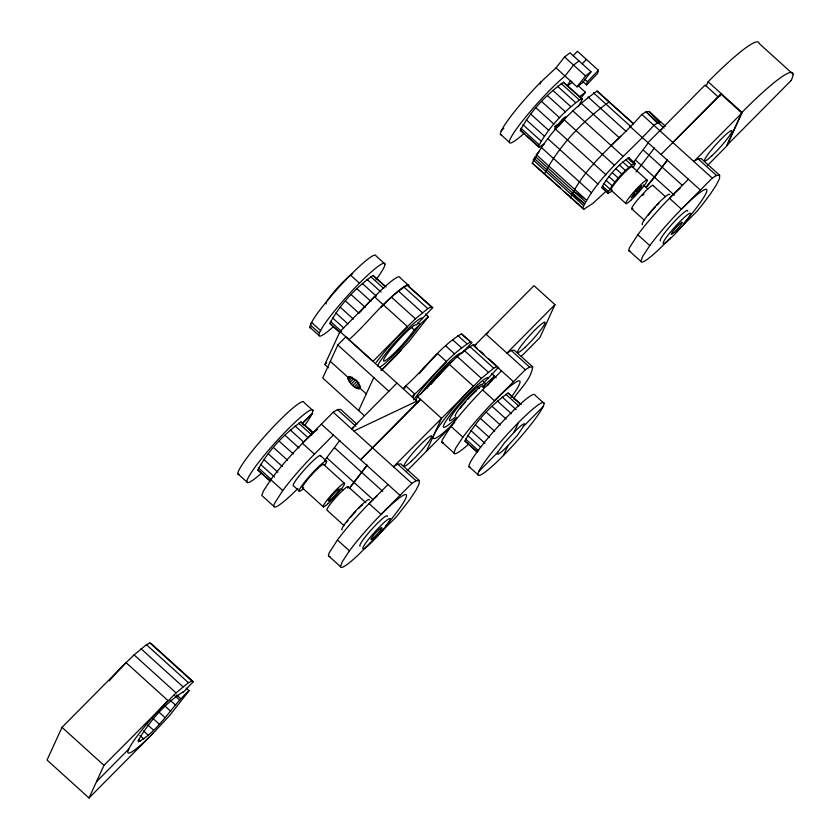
<?xml version="1.0" encoding="UTF-8"?>
<svg xmlns="http://www.w3.org/2000/svg" width="840" height="840" viewBox="0 0 840 840"><rect width="100%" height="100%" fill="white"/><g stroke="black" fill="none" stroke-linecap="round" stroke-linejoin="round"><path stroke-width="1.26" d="M488.607 358.628L497.238 366.44L493.721 368.172L481.373 378.368L393.477 466.767L397.751 464.142L400.838 463.869L419.223 480.501L419.202 483.661L416.073 490.056L410.036 499.233L396.648 516.506L357.903 555.313A48.877 5.849 -47.9 0 1 340.473 566.633L328.482 555.775M513.471 381.707L474.096 346.091L533.978 285.653L554.957 304.647L506.94 353.115L511.214 350.48L514.301 350.217L532.686 366.839C531.143 379.344 520.034 388.721 513.345 398.906M719.597 175.224L716.51 175.497L712.236 178.122L672.851 142.517L720.877 94.038L741.867 113.033L693.851 161.49L698.124 158.865L701.211 158.592L719.597 175.224L719.575 178.385L716.436 184.779L710.409 193.956L701.883 205.296L697.022 211.228L676.2 232.25M347.918 378.273L348.569 376.856C353.682 377.16 361.084 383.555 359.499 388.762C354.123 388.469 349.514 383.187 347.918 378.273L349.724 376.457M270.029 481.026L257.849 470.001C267.824 451.132 283.594 434.301 301.004 421.964L313.205 432.663M333.48 326.592A48.877 5.849 -47.9 0 1 318.832 335.37L309.834 327.233L310.695 324.062L313.75 318.685A48.877 5.849 -47.9 0 1 350.448 275.058A48.877 5.849 -47.9 0 1 375.963 255.896L384.951 264.033M318.832 335.37L319.683 332.199L322.739 326.823A48.877 5.849 -47.9 0 1 371.196 272.013A48.877 5.849 -47.9 0 1 376.005 279.804M340.158 332.808L329.847 323.474C339.832 304.605 355.604 287.774 373.002 275.436L386.117 286.944M239.232 474.485A48.877 5.849 -47.9 0 1 265.555 435.278A48.877 5.849 -47.9 0 1 303.954 402.423L312.953 410.56L312.092 413.721A48.877 5.849 -47.9 0 1 304.826 425.208M340.473 566.633L342.258 561.76L349.419 550.861A48.877 5.849 -47.9 0 1 400.943 496.776A48.877 5.849 -47.9 0 1 385.539 526.166M544.351 143.892L539.249 147.116L538.325 146.622L520.338 130.347C530.313 111.479 546.084 94.647 563.482 82.309L582.404 99.067L578.456 106.691M605.115 192.108L592.861 203.385L583.842 209.244L532.287 163.128C547.04 134.704 571.063 109.652 597.02 91.056L633.675 123.701M441.945 442.113L453.936 452.97L455.721 448.098L462.882 437.199A48.877 5.849 -47.9 0 1 509.639 386.757A48.877 5.849 -47.9 0 1 511.108 397.404M538.325 146.622C548.3 127.754 564.071 110.922 581.469 98.585L582.404 99.067M477.141 452.099L464.961 441.084C474.936 422.216 490.707 405.374 508.106 393.036L521.22 404.544M582.876 81.585L586.572 84.924L587.433 81.753L598.395 70.297L577.416 51.303L573.195 55.713M598.395 70.297L597.545 73.458L586.572 84.924M582.446 208.509C598.143 175.319 630.042 152.292 653.835 125.286L658.109 122.651L661.196 122.377M628.856 250.499L640.847 261.356L642.621 256.484L649.793 245.584A48.877 5.849 -47.9 0 1 702.02 191.037A48.877 5.849 -47.9 0 1 683.466 223.724M611.457 191.489L608.087 193.452L601.734 187.478C608.328 175.886 617.809 165.018 628.929 157.657L635.282 163.632L633.213 167.633M608.087 193.452L607.73 192.896C614.324 181.314 623.805 170.447 634.925 163.076L635.282 163.632M404.681 388.217L405.741 385.885C424.641 369.169 439.53 346.92 461.444 333.848L471.818 342.709L461.444 353.661L461.213 353.115A33.401 4.001 -47.9 0 0 443.846 367.143A33.401 4.001 -47.9 0 0 420.84 394.076M413.028 397.415L414.614 393.929L405.741 385.885L403.043 388.616L345.87 336.851L337.806 344.978L322.697 377.99L363.993 415.401M189.053 690.69C171.14 706.44 159.863 730.075 138.453 741.877L138.012 740.827C149.027 721.98 164.346 703.931 182.7 692.087L182.931 692.633L193.305 681.681L151.326 643.702L149.951 642.978L146.433 644.7L134.075 654.896L126.084 662.666L62.002 727.346L47.04 760.022L89.019 798L153.101 733.32L170.037 715.05L189.053 690.69L186.186 688.097M89.019 798L103.971 765.335L176.053 692.885L188.412 682.689L191.919 680.957L193.305 681.681M328.461 367.805L324.86 364.55L339.99 331.538L374.441 296.762L407.431 326.592L415.433 318.822L427.781 308.627L431.298 306.894L432.684 307.629L416.356 324.944L415.611 324.776A24.434 2.929 -47.9 0 0 391.976 347.697A24.434 2.929 -47.9 0 0 387.082 359.425A24.434 2.929 -47.9 0 0 412.419 332.43L414.173 329.858L428.431 316.627L425.544 314.024M358.659 410.56L373.769 377.559L337.806 344.978M539.952 84.073L540.939 81.931L556.028 67.893L564.553 56.931L570.024 52.815L591.014 71.809L582.477 82.772L577.006 86.877L556.028 67.893M415.38 401.268L417.512 396.606C436.464 379.974 451.385 357.819 473.256 344.736L474.632 345.461M417.638 402.717L417.911 402.108L403.043 388.616M426.394 451.322L441.504 418.31L417.512 396.606M554.957 304.647L539.857 337.659L521.388 356.296M503.433 455.511L507.854 445.841M514.111 432.169L518.543 422.51M705.968 86.51L708.13 81.785A97.745 11.697 -47.9 0 1 759.139 43.48L792.96 74.067M718.19 97.02L705.17 84.956L647.976 142.674M719.807 96.39L720.877 94.038L718.389 97.02M791.227 80.409A97.766 11.697 -47.9 0 0 741.962 112.371L726.841 145.394L791.249 80.398M741.867 113.033L726.768 146.034L707.375 165.606M571.851 198.387L570.454 197.652C585.911 164.367 618.282 141.54 641.844 114.429L646.118 111.794L649.204 111.52L665.469 126.252M317.531 429.251A48.877 5.849 -47.9 0 0 270.774 479.693L263.445 490.949L261.817 495.464L273.819 506.31M333.344 435.057L314.433 454.146A48.877 5.849 -47.9 0 0 282.765 490.539L274.669 503.15A48.877 5.849 -47.9 0 0 291.239 495.002L297.895 488.534M567.21 85.638L570.801 80.483M428.431 316.627L409.416 340.988L381.433 370.587M377.171 495.757A48.877 5.849 -47.9 0 0 337.428 540.005L329.343 552.615A48.877 5.849 -47.9 0 0 329.879 556.51M501.469 370.86L482.559 389.949A48.877 5.849 -47.9 0 0 450.891 426.342L442.806 438.953A48.877 5.849 -47.9 0 0 443.342 442.848M680.327 187.94A48.877 5.849 -47.9 0 0 637.801 234.728L629.706 247.338A48.877 5.849 -47.9 0 0 630.242 251.234M324.524 460.582L339.812 440.454M367.175 465.234L349.545 488.114L367.091 465.161M633.161 162.781L648.438 142.653M654.433 148.071L636.058 171.896M647.913 189.126L646.034 187.425L654.581 177.324L667.464 159.884M643.23 184.884L646.034 187.425L667.548 159.957M640.269 188.843L641.865 185.756L635.24 191.772L631.124 197.904L634.904 194.922L640.269 188.843L638.358 187.121M577.006 86.877L585.543 75.915L591.014 71.809M581.007 97.996L585.459 92.274L578.077 85.596M487.557 385.613L494.361 376.173L482.538 387.041M418.016 402.297L420.515 399.315L360.633 459.743L417.911 402.108M498.624 367.164L482.296 384.489L481.541 384.321A24.434 2.929 -47.9 0 0 456.677 408.755A24.434 2.929 -47.9 0 0 455.018 417.375M582.194 63.851L586.404 59.441M558.768 125.937L560.186 124.478A8.148 0.977 -47.9 0 0 565.803 117.254A8.148 0.977 -47.9 0 0 561.96 119.763L555.082 128.079A8.148 0.977 -47.9 0 0 556.343 128.142L558.768 125.937L556.889 124.236M534.944 158.141L533.148 159.957L583.307 205.349M669.932 238.571L658.276 250.037A48.877 5.849 -47.9 0 1 640.847 261.356M501.175 130.935L503.874 128.215M339.99 331.538L348.968 339.685C368.865 322.276 384.468 299.019 407.316 285.191L432.684 307.629M324.86 364.55L326.676 362.723M348.212 379.481L350.921 376.751M348.905 380.909L352.517 377.265M349.944 382.473L353.556 378.83M351.267 384.058L355.782 379.502M352.779 385.56L357.294 381.003M354.375 386.873L358.89 382.316M355.94 387.901L359.552 384.258M357.01 424.211L340.578 409.332L337.481 409.605L333.207 412.23L302.442 443.289L314.433 454.146M357.389 388.594L360.098 385.854M358.596 388.889L360.402 387.062M396.942 383.093L351.593 428.862L333.207 412.23M411.915 396.659C431.876 379.187 447.52 355.866 470.431 341.985L471.818 342.709M661.006 154.466L718.284 96.82M688.38 179.246L669.47 198.324L681.461 209.181L712.236 178.122M388.006 484.523L369.096 503.612L381.087 514.458L411.863 483.399L416.136 480.774L419.223 480.501M96.495 781.662L128.709 749.154A48.373 5.785 -47.9 0 1 168.063 700.654L126.084 662.666A48.373 5.785 -47.9 0 0 109.148 680.946M407.001 470.894L451.889 425.576M532.686 366.839L529.599 367.112L525.326 369.747L494.55 400.796L482.559 389.949M478.779 471.513L497.648 452.466M524.317 425.555L543.186 406.507M535.941 156.503L534.125 158.309L584.262 203.658L571.788 193.652M611.069 145.488L620.897 136.091M539.028 151.946L536.204 154.581L586.351 199.962L573.311 190.964M579.023 60.963L573.552 65.069L565.016 76.031A48.877 5.849 -47.9 0 0 516.495 128.898A48.877 5.849 -47.9 0 0 523.961 133.465M567.483 85.922L572.471 82.173M579.474 96.779L585.459 92.274M474.096 346.091L476.185 344.526M641.844 114.429L659.831 130.704L661.962 129.392M488.082 332.819L485.94 334.131L525.326 369.747M353.724 427.55L351.593 428.862L372.572 447.867M353.923 430.983L416.871 401.163M302.484 424.158L306.39 426.5M610.47 102.701L609.074 101.966C583.128 120.561 559.083 145.603 544.341 174.037L545.738 174.762M520.338 130.347L525.053 134.264M532.287 163.128L560.249 187.887M329.847 323.474L340.147 332.441M464.961 441.084L468.699 444.108M257.849 470.001L270.029 480.669M708.13 81.785L741.951 112.392M698.124 158.865L716.51 175.497M564.553 56.931L585.543 75.915M584.661 79.254L587.433 81.753M597.02 91.056L633.245 123.837M593.471 92.799L630.662 126.462M629.979 126.399L700.371 190.092M588 96.915L626.157 131.45M662.298 167.265L682.122 185.189M563.482 82.309L581.469 98.585M561.12 83.465L579.106 99.75M580.986 103.1L619.143 137.634M557.476 86.205L575.463 102.49M654.497 177.251L674.331 195.184M552.794 90.332L570.78 106.617M627.659 158.13L633.654 163.559M572.912 110.954L623.059 156.334M625.558 159.611L631.554 165.039M632.111 166.551L646.968 179.991M652.869 185.335L665.291 196.571M622.776 161.994L628.772 167.422M547.407 95.571L565.404 111.846M619.5 165.123L625.496 170.552M564.312 119.931L614.471 165.312M541.684 101.556L559.671 117.831M615.951 168.767L621.947 174.195M635.838 190.166L637.749 191.888M612.371 172.694L618.366 178.122M632.993 193.19L634.904 194.922M555.576 125.486L557.456 127.186M536.004 107.877L553.99 124.152M554.463 126.441L556.343 128.142M609 176.631L614.996 182.059M555.797 129.412L605.945 174.804M606.081 180.306L612.077 185.734M530.754 114.114L548.74 130.389M603.803 183.477L609.798 188.906M611.174 190.239L626.031 203.679M631.932 209.024L644.353 220.259M602.312 185.923L608.307 191.352M547.922 138.768L598.08 184.149M601.734 187.478L607.73 192.896M526.302 119.837L544.288 136.112M522.942 124.656L540.928 140.931M520.905 128.237L538.892 144.512M541.244 147.357L591.392 192.738M637.801 234.728L649.793 245.584M526.942 135.975L539.249 147.116M535.164 156.44L585.301 201.81M564.113 191.394L583.842 209.244M500.315 134.095L509.313 142.233M511.214 350.48L529.599 367.112M544.047 403.337A48.877 5.849 -47.9 0 0 493.553 450.324A48.877 5.849 -47.9 0 0 495.348 463.365A48.877 5.849 -47.9 0 0 544.047 403.337L535.048 395.199A48.877 5.849 -47.9 0 0 496.65 428.064A48.877 5.849 -47.9 0 0 470.327 467.271M461.444 333.848L470.431 341.985M473.256 344.736L477.089 348.212M479.966 350.816L483.808 354.291M407.316 285.191L431.298 306.894M457.926 335.58L466.914 343.718M403.798 286.923L427.781 308.627M469.739 346.469L493.721 368.172M491.442 373.391L496.156 377.664M452.508 339.644L461.507 347.781M398.381 290.987L422.373 312.69M464.32 350.532L488.313 372.236M508.106 393.036L520.285 404.061M505.743 394.202L518.857 406.067M373.002 275.436L385.182 286.461M370.639 276.602L383.754 288.467M445.568 345.765L454.566 353.913M457.38 356.664L481.373 378.368M502.1 396.942L516.149 409.657M391.44 297.119L415.433 318.822M418.131 322.781L419.853 324.334L418.877 325.899A33.401 4.001 -47.9 0 1 379.785 367.185M483.221 381.56L485.782 383.88L484.817 385.445A33.401 4.001 -47.9 0 1 483.42 387.44M366.986 279.342L381.045 292.058M497.417 401.069L511.476 413.784M477.54 387.082L479.252 388.626M411.6 327.537L414.173 329.858M362.313 283.469L376.373 296.184M350.448 275.058L359.447 283.195M492.041 406.298L506.09 419.024M356.927 288.697L370.986 301.413M486.308 412.282L500.367 424.998M351.204 294.683L365.253 307.398M480.627 418.614L494.676 431.33M345.524 301.004L358.638 312.879M475.377 424.841L489.437 437.567M340.274 307.241L353.388 319.116M470.925 430.563L484.974 443.289M335.822 312.963L348.002 323.988M467.565 435.382L480.68 447.258M332.462 317.782L343.697 327.957M465.528 438.974L478.643 450.839M450.891 426.342L462.882 437.199M470.568 445.809L477.131 451.742M330.425 321.373L341.67 331.548M348.968 339.685L372.96 361.389L407.431 326.592A48.373 5.785 -47.9 0 0 376.089 362.618M320.607 330.593L311.608 322.455L310.433 325.017L319.431 333.155M468.93 466.536L477.918 474.673M397.751 464.142L416.136 480.774M372.477 447.794L411.863 483.399M321.353 424.2L400.008 495.369M361.925 472.542L382.704 491.327M301.004 421.964L313.183 432.989M298.631 423.129L311.756 434.994M294.987 425.87L308.102 437.735M354.123 482.528L373.012 499.601M320.292 455.459L326.298 460.887M290.315 429.996L303.429 441.861M323.484 464.352L344.327 483.221M348.022 486.56L365.873 502.709M284.928 435.225L298.988 447.941M279.206 441.21L293.255 453.925M273.514 447.531L287.574 460.247M268.275 453.768L282.324 466.483M302.547 488.04L323.389 506.909M344.001 525.557L327.086 510.248A15.887 1.901 -47.9 0 1 337.901 495.233A15.887 1.901 -47.9 0 1 347.844 488.197M299.45 491.264L293.454 485.835A20.36 2.436 -47.9 0 1 305.519 468.52A20.36 2.436 -47.9 0 1 320.649 456.015M263.812 459.491L277.872 472.206M260.453 464.31L274.512 477.026M258.426 467.901L271.541 479.766M270.774 479.693L282.765 490.539M337.428 540.005L349.419 550.861M237.835 473.76L246.834 481.898M149.951 642.978L191.919 680.957M146.433 644.7L188.412 682.689M141.015 648.774L182.994 686.752M134.075 654.896L176.053 692.885M176.684 694.964L180.474 698.397M174.773 695.678L179.498 699.962M169.974 700.109L175.655 705.243M165.102 706.188L170.783 711.333M158.592 711.806L165.218 717.801M152.702 718.221L159.338 724.216M147.851 725.004L153.531 730.139M143.483 730.884L148.218 735.168M139.954 735.525L143.734 738.958M138.516 739.536L140.406 741.248M62.002 727.346L103.971 765.335M664.094 128.079L646.118 111.794L657.258 123.176M659.831 130.704L672.945 142.59M643.272 150.034L662.382 167.339M635.481 160.02L654.581 177.324M330.32 361.326L348.044 377.381M360.024 388.238L366.282 393.897M337.481 409.605L355.856 426.237M334.645 447.836L362.008 472.616M326.844 457.821L354.218 482.601M340.945 488.439L342.836 490.14M373.769 377.559L388.846 391.262M649.204 111.52L659.778 122.504M309.488 429.314L312.039 432.264M628.929 157.657L629.286 158.203M488.25 378.126L488.019 377.58A33.401 4.001 -47.9 0 0 451.563 413.249A33.401 4.001 -47.9 0 0 457.013 417.417M422.31 318.581L422.079 318.034A33.401 4.001 -47.9 0 0 399.231 337.806A33.401 4.001 -47.9 0 0 377.58 366.041M303.534 487.673A15.887 1.901 -47.9 0 1 310.558 476.081A15.887 1.901 -47.9 0 1 323.757 464.782M261.482 473.12A48.877 5.849 -47.9 0 1 263.865 455.826A48.877 5.849 -47.9 0 1 312.953 410.56M302.82 489.3A20.36 2.436 -47.9 0 1 302.6 484.669A20.36 2.436 -47.9 0 1 321.132 464.342A20.36 2.436 -47.9 0 1 324.587 465.433M426.636 388.51A24.434 2.929 -47.9 0 1 452.823 360.906M413.616 399.903A48.373 5.785 -47.9 0 1 446.565 361.683L437.577 353.535A48.321 3.476 -47.9 0 0 419.118 373.779M454.766 422.425A48.373 5.785 -47.9 0 1 434.511 433.64A48.373 5.785 -47.9 0 1 473.372 386.137L449.39 364.434A48.373 5.785 -47.9 0 0 436.622 377.99M430.826 384.573A48.373 5.785 -47.9 0 1 434.931 379.88M346.805 522.091A15.887 1.901 -47.9 0 1 348.054 520.38M350.332 517.514A15.887 1.901 -47.9 0 1 352.957 514.447M353.64 513.67A15.887 1.901 -47.9 0 1 355.751 511.382M358.522 508.536A15.887 1.901 -47.9 0 1 362.576 504.788M360.119 546.147A20.36 2.436 -47.9 0 1 372.173 528.832A20.36 2.436 -47.9 0 1 387.314 516.327M342.122 529.872A20.36 2.436 -47.9 0 1 354.186 512.558A20.36 2.436 -47.9 0 1 369.317 500.052M383.093 529A48.877 5.849 -47.9 0 1 379.733 532.812M374.577 538.493A48.877 5.849 -47.9 0 1 365.978 547.47M501.711 134.831A48.877 5.849 -47.9 0 1 540.939 81.931M358.985 313.331A48.877 5.849 -47.9 0 1 399.945 277.599L408.944 285.737A48.877 5.849 -47.9 0 0 380.887 307.493M311.231 327.957A48.877 5.849 -47.9 0 1 309.834 327.233M326.183 303.891A20.36 2.436 -47.9 0 1 326.298 302.831M327.338 300.815A20.36 2.436 -47.9 0 1 340.326 284.792A20.36 2.436 -47.9 0 1 352.79 273.777M612.171 189.861A15.887 1.901 -47.9 0 1 619.196 178.28A15.887 1.901 -47.9 0 1 632.384 166.982M632.929 208.656A15.887 1.901 -47.9 0 1 639.954 197.064A15.887 1.901 -47.9 0 1 653.153 185.766M660.492 240.87A20.36 2.436 -47.9 0 1 672.546 223.555A20.36 2.436 -47.9 0 1 687.687 211.05M648.417 215.103A15.887 1.901 -47.9 0 1 655.421 206.85M656.817 205.37A15.887 1.901 -47.9 0 1 658.885 203.259M642.495 224.595A20.36 2.436 -47.9 0 1 654.559 207.281A20.36 2.436 -47.9 0 1 669.69 194.775M642.579 195.552A8.148 0.977 -47.9 0 1 643.997 194.093M679.255 228.491A48.877 5.849 -47.9 0 1 676.662 231.347M670.625 237.804A48.877 5.849 -47.9 0 1 666.351 242.183M380.93 307.451A48.373 5.785 -47.9 0 1 383.45 304.889M400.985 350.375A48.373 5.785 -47.9 0 1 380.846 370.325M460.257 408.429A15.887 1.901 -47.9 0 1 461.517 406.728M462.221 405.804A15.887 1.901 -47.9 0 1 465.738 401.562M467.806 399.242A15.887 1.901 -47.9 0 1 476.711 390.579M455.584 416.209A20.36 2.436 -47.9 0 1 467.649 398.895A20.36 2.436 -47.9 0 1 482.78 386.389M468.584 444.192A48.877 5.849 -47.9 0 1 453.936 452.97M153.101 733.32A48.373 5.785 -47.9 0 1 128.709 749.154M497.794 452.088L497.207 453.642A20.36 2.436 -47.9 0 0 506.993 446.723L517.493 435.215L524.759 424.379A20.36 2.436 -47.9 0 0 514.972 431.288L504.483 442.796L497.794 452.088M312.133 413.564L302.295 423.497L312.123 413.637M328.188 503.517A15.887 1.901 -47.9 0 0 344.61 483.651A15.887 1.901 -47.9 0 0 328.786 498.026A15.887 1.901 -47.9 0 0 328.188 503.517M330.95 499.401A8.148 0.977 -47.9 0 0 339.37 489.206A8.148 0.977 -47.9 0 0 331.254 496.577A8.148 0.977 -47.9 0 0 330.95 499.401M369.264 544.52A20.36 2.436 -47.9 0 0 390.306 519.047A20.36 2.436 -47.9 0 0 370.031 537.464A20.36 2.436 -47.9 0 0 369.264 544.52M373.485 537.884A8.148 0.977 -47.9 0 0 381.906 527.698A8.148 0.977 -47.9 0 0 373.79 535.069A8.148 0.977 -47.9 0 0 373.485 537.884M411.327 461.213A20.36 2.436 -47.9 0 0 431.624 436.202A20.36 2.436 -47.9 0 0 410.582 455.774A20.36 2.436 -47.9 0 0 411.327 461.213M630.829 200.287A15.887 1.901 -47.9 0 0 647.241 180.422A15.887 1.901 -47.9 0 0 631.418 194.785A15.887 1.901 -47.9 0 0 630.829 200.287M669.638 239.243A20.36 2.436 -47.9 0 0 690.679 213.77A20.36 2.436 -47.9 0 0 670.394 232.186A20.36 2.436 -47.9 0 0 669.638 239.243M673.859 232.607A8.148 0.977 -47.9 0 0 682.279 222.422A8.148 0.977 -47.9 0 0 674.163 229.782A8.148 0.977 -47.9 0 0 673.859 232.607M711.7 155.935A20.36 2.436 -47.9 0 0 731.986 130.924A20.36 2.436 -47.9 0 0 710.955 150.497A20.36 2.436 -47.9 0 0 711.7 155.935M524.79 347.55A20.36 2.436 -47.9 0 0 545.087 322.539A20.36 2.436 -47.9 0 0 524.044 342.122A20.36 2.436 -47.9 0 0 524.79 347.55"/></g></svg>
